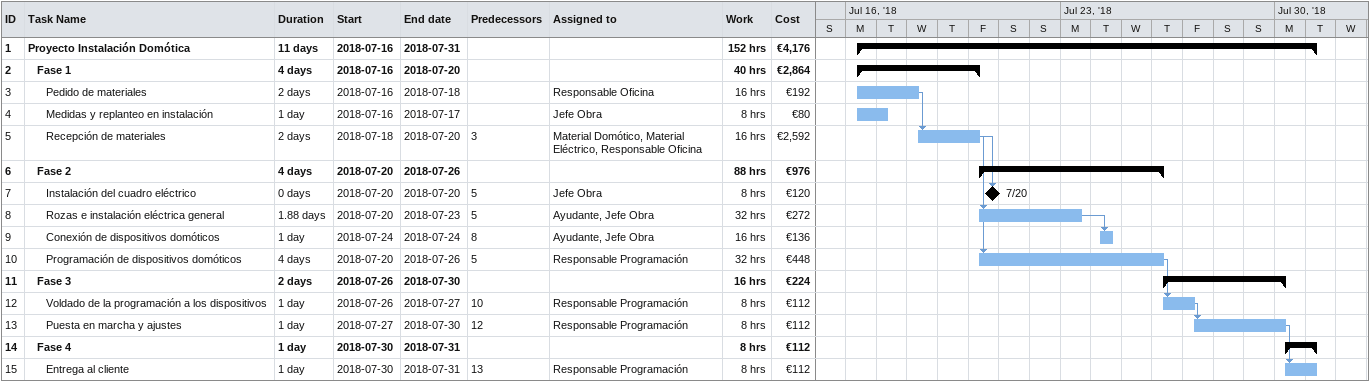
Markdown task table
| ID | Level | Task | Duration | Start | Finish | Predecessors | Resources | Work (h) | Cost (€) |
|---|---|---|---|---|---|---|---|---|---|
| 1 | 1 | **Proyecto Instalación Domótica** | 11d | 2018-07-16 | 2018-07-31 |  |  | 152 | 4176 |
| 2 | 2 | **Fase 1** | 4d | 2018-07-16 | 2018-07-20 |  |  | 40 | 2864 |
| 3 | 3 | Pedido de materiales | 2d | 2018-07-16 | 2018-07-18 |  | Responsable Oficina | 16 | 192 |
| 4 | 3 | Medidas y replanteo en instalación | 1d | 2018-07-16 | 2018-07-17 |  | Jefe Obra | 8 | 80 |
| 5 | 3 | Recepción de materiales | 2d | 2018-07-18 | 2018-07-20 | 3 | Material Domótico, Material Eléctrico, Responsable Oficina | 16 | 2592 |
| 6 | 2 | **Fase 2** | 4d | 2018-07-20 | 2018-07-26 |  |  | 88 | 976 |
| 7 | 3 | Instalación del cuadro eléctrico | 0d | 2018-07-20 | 2018-07-20 | 5 | Jefe Obra | 8 | 120 |
| 8 | 3 | Rozas e instalación eléctrica general | 1.88d | 2018-07-20 | 2018-07-23 | 5 | Ayudante, Jefe Obra | 32 | 272 |
| 9 | 3 | Conexión de dispositivos domóticos | 1d | 2018-07-24 | 2018-07-24 | 8 | Ayudante, Jefe Obra | 16 | 136 |
| 10 | 3 | Programación de dispositivos domóticos | 4d | 2018-07-20 | 2018-07-26 | 5 | Responsable Programación | 32 | 448 |
| 11 | 2 | **Fase 3** | 2d | 2018-07-26 | 2018-07-30 |  |  | 16 | 224 |
| 12 | 3 | Voldado de la programación a los dispositivos | 1d | 2018-07-26 | 2018-07-27 | 10 | Responsable Programación | 8 | 112 |
| 13 | 3 | Puesta en marcha y ajustes | 1d | 2018-07-27 | 2018-07-30 | 12 | Responsable Programación | 8 | 112 |
| 14 | 2 | **Fase 4** | 1d | 2018-07-30 | 2018-07-31 |  |  | 8 | 112 |
| 15 | 3 | Entrega al cliente | 1d | 2018-07-30 | 2018-07-31 | 13 | Responsable Programación | 8 | 112 |
